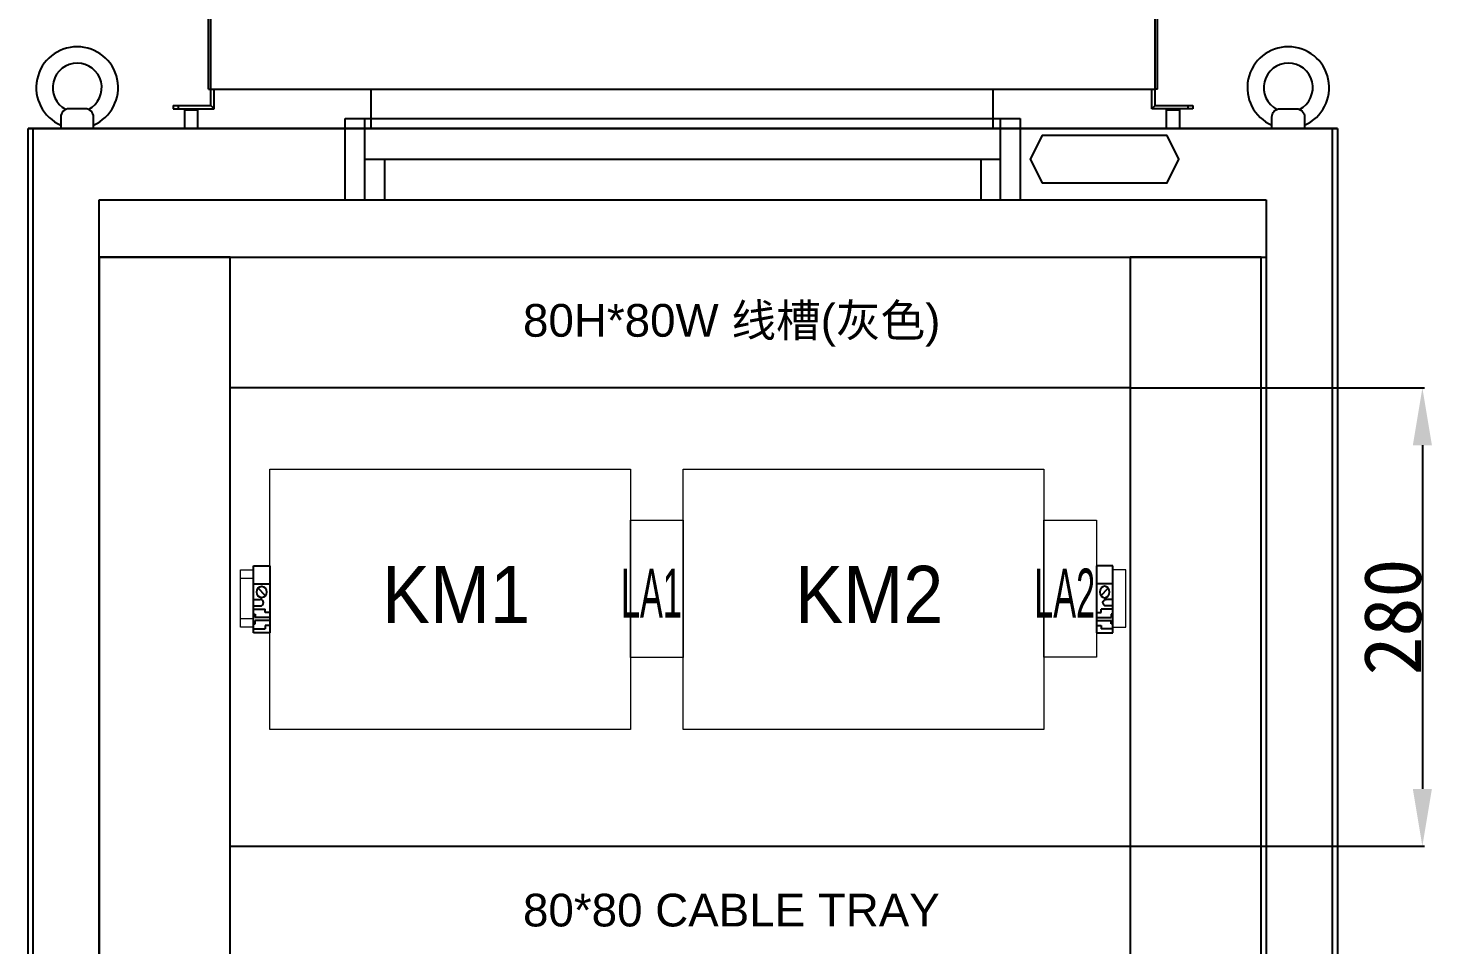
# Model space of a CAD drawing. Extents: x 79822 to 122366, y -56021 to -28815.
# Drawn here: x 87950 to 88808, y -39070 to -38510 of the extents above; entities that cross this region are included whole.
import ezdxf
from ezdxf.lldxf.tags import DXFTag

# ---------------------------------------------------------------- set-up
doc = ezdxf.new("R2010")
doc.units = 0
doc.header["$LTSCALE"] = 100
doc.header["$MEASUREMENT"] = 0
doc.layers.add('PANEL', color=7, linetype='Continuous')
doc.layers.add('细实线', color=7, linetype='Continuous', lineweight=20)
doc.styles.add('HZ', font='arial.ttf', dxfattribs={"width": 0.7})
doc.styles.get("Standard").update_dxf_attribs({"font": ''})
doc.styles.get('Standard').set_extended_font_data('SimSun')
tags = doc.linetypes.add('HIDDEN', pattern=[0.375, 0.25, -0.125]).pattern_tags.tags
tags[6:7] = [DXFTag(74, 4), DXFTag(75, 0), DXFTag(340, '0'), DXFTag(46, 1.0), DXFTag(50, 0.0), DXFTag(44, 0.0), DXFTag(45, 0.0)]
tags[4:5] = [DXFTag(74, 4), DXFTag(75, 0), DXFTag(340, '0'), DXFTag(46, 1.0), DXFTag(50, 0.0), DXFTag(44, 0.0), DXFTag(45, 0.0)]
doc.dimstyles.new('ISO-25', dxfattribs={"dimtxt": 35, "dimasz": 35, "dimexe": 1.25, "dimexo": 0.625, "dimtad": 1, "dimtoh": 1, "dimdec": 0, "dimtxsty": 'Standard', "dimcen": 2.5, "dimadec": 0, "dimazin": 0, "dimtfac": 1, "dimtdec": 0, "dimtmove": 0, "dimatfit": 3, "dimfxl": 0, "dimarcsym": 0})

# ---------------------------------------------------------------- blocks, each defined once
blk = doc.blocks.new('风帽正面')
at = {"linetype": 'Continuous'}
for p, q in [((60582.92, -62124.93), (60541.59, -62148.79)), ((60583.67, -62124.93), (60542.34, -62148.79)), ((60582.92, -62124.93), (60583.11, -62125.25)), ((60583.67, -62124.93), (61076.82, -62124.93)), ((60584.27, -62124.57), (61076.22, -62124.57)), ((61076.82, -62124.93), (61118.14, -62148.79)), ((61077.57, -62124.93), (61077.38, -62125.25)), ((61077.57, -62124.93), (61118.89, -62148.79)), ((60540.24, -62200.57), (60540.24, -62151.13)), ((60540.24, -62151.13), (60541.74, -62151.13)), ((60541.59, -62148.79), (60542.08, -62149.64)), ((60541.74, -62200.57), (60541.74, -62151.13)), ((60541.74, -62151.13), (61118.74, -62151.13)), ((60542.34, -62148.79), (61118.14, -62148.79)), ((61118.89, -62148.79), (61118.4, -62149.64)), ((61118.74, -62200.57), (61118.74, -62151.13)), ((61120.24, -62151.13), (61118.74, -62151.13)), ((61120.24, -62200.57), (61120.24, -62151.13)), ((60540.24, -62200.57), (60541.74, -62200.57)), ((60541.74, -62210.57), (60541.74, -62200.57)), ((60541.74, -62200.57), (61118.74, -62200.57)), ((60543.74, -62212.57), (60543.74, -62200.57)), ((60639.74, -62224.57), (60639.74, -62200.57)), ((61019.74, -62224.57), (61019.74, -62200.57)), ((61116.74, -62212.57), (61116.74, -62200.57)), ((61118.74, -62210.57), (61118.74, -62200.57)), ((61120.24, -62200.57), (61118.74, -62200.57)), ((60518.74, -62210.57), (60518.74, -62212.57)), ((60518.74, -62210.57), (60541.74, -62210.57)), ((60518.74, -62212.57), (60543.74, -62212.57)), ((60521.74, -62210.57), (60521.74, -62212.57)), ((60526.24, -62212.57), (60525.74, -62213.07)), ((60525.74, -62224.57), (60525.74, -62213.07)), ((60525.74, -62213.07), (60533.74, -62213.07)), ((60533.74, -62213.07), (60533.24, -62212.57)), ((60533.74, -62224.57), (60533.74, -62213.07)), ((60543.74, -62212.57), (60541.74, -62210.57)), ((61116.74, -62212.57), (61118.74, -62210.57)), ((61141.74, -62212.57), (61116.74, -62212.57)), ((61118.74, -62210.57), (61141.74, -62210.57)), ((61126.24, -62212.57), (61125.74, -62213.07)), ((61125.74, -62224.57), (61125.74, -62213.07)), ((61125.74, -62213.07), (61133.74, -62213.07)), ((61133.74, -62213.07), (61133.24, -62212.57)), ((61133.74, -62224.57), (61133.74, -62213.07)), ((61138.74, -62210.57), (61138.74, -62212.57)), ((61141.74, -62210.57), (61141.74, -62212.57))]:
    blk.add_line(p, q, dxfattribs=at)
for centre, radius, start, end in [((60584.27, -62127.27), 2.7, 90, 120), ((61076.22, -62127.27), 2.7, 60, 90), ((60542.94, -62151.13), 2.7, 120, 180), ((60693.62, -62183.27), 155.24, 167.87377, 168.04859), ((60588.07, -62160.59), 47.28, 167.31181, 167.88285), ((61072.42, -62160.59), 47.28, 12.11715, 12.68819), ((60966.87, -62183.27), 155.24, 11.95141, 12.12623), ((61117.54, -62151.13), 2.7, 0, 60)]:
    blk.add_arc(centre, radius, start, end, dxfattribs=at)
for points, start_tangent, end_tangent in [([(60583.67, -62124.93), (60583.77, -62124.82), (60584.07, -62124.61)], (0.647129, 0.762381), (0.925529, 0.378677)), ([(60584.07, -62124.61), (60584.27, -62124.57)], (0.925529, 0.378677), (1, 0)), ([(61076.42, -62124.61), (61076.22, -62124.57)], (-0.925529, 0.378677), (-1, 0)), ([(61076.82, -62124.93), (61076.72, -62124.82), (61076.42, -62124.61)], (-0.647129, 0.762381), (-0.925529, 0.378677)), ([(60542.14, -62149.39), (60542.09, -62149.58), (60541.94, -62150.2)], (-0.266985, -0.963701), (-0.2203, -0.975432)), ([(60542.34, -62148.79), (60542.29, -62148.92), (60542.14, -62149.39)], (-0.390683, -0.920525), (-0.266985, -0.963701)), ([(61118.14, -62148.79), (61118.19, -62148.92), (61118.34, -62149.39)], (0.390683, -0.920525), (0.266985, -0.963701)), ([(61118.34, -62149.39), (61118.39, -62149.58), (61118.54, -62150.2)], (0.266985, -0.963701), (0.2203, -0.975432))]:
    blk.add_spline(points, degree=3, dxfattribs=dict(at, start_tangent=start_tangent, end_tangent=end_tangent))
blk = doc.blocks.new('LAMP')
at = {"layer": 'PANEL', "color": 9}
for p, q in [((-206.22, 0), (206.22, 0)), ((-206.22, -50), (-206.22, 0)), ((-194.22, -50), (-194.22, 0)), ((194.22, -50), (194.22, 0)), ((206.22, 0), (206.22, -50)), ((-194.22, -25), (194.22, -25)), ((-182.22, -25), (-182.22, -50)), ((182.22, -25), (182.22, -50)), ((206.22, -50), (-206.22, -50))]:
    blk.add_line(p, q, dxfattribs=at)
blk = doc.blocks.new('堵头')
at = {"color": 53}
for p, q in [((0, -41), (0, 0)), ((0, 0), (10, 0)), ((10, 0), (10, -41)), ((0, -11), (10, -11)), ((7.28, -18.33), (2.72, -13.78)), ((0, -20.55), (4, -20.55)), ((0, -24.55), (4, -24.55)), ((0, -26.55), (7, -26.55)), ((0, -29.55), (1, -29.55)), ((1, -29.55), (1, -31.55)), ((10, -31.55), (1, -31.55)), ((10, -33.55), (1, -33.55)), ((1, -35.55), (1, -33.55)), ((7, -28.55), (7, -26.55)), ((10, -28.55), (7, -28.55)), ((0, -35.55), (1, -35.55)), ((0, -38.55), (7, -38.55)), ((10, -41), (0, -41)), ((10, -36.55), (7, -36.55)), ((7, -36.55), (7, -38.55))]:
    blk.add_line(p, q, dxfattribs=at)
blk.add_arc((4, -22.55), 2, 270, 90, dxfattribs=at)
blk.add_ellipse((5, -16.05), major_axis=(0, -3.5), ratio=0.857143, start_param=4.712389, end_param=10.995574, dxfattribs=at)
blk = doc.blocks.new('*D210')
at = {"color": 0, "lineweight": -2}
for p, q in [((88624.5, -38729.59), (88803.58, -38729.59)), ((88802.33, -38764.59), (88802.33, -38974.61)), ((88624.5, -39009.61), (88803.58, -39009.61))]:
    blk.add_line(p, q, dxfattribs=at)
at = {"color": 0}
for points in [[(88808.16, -38764.59), (88796.5, -38764.59), (88802.33, -38729.59)], [(88796.5, -38974.61), (88808.16, -38974.61), (88802.33, -39009.61)]]:
    blk.add_solid(points, dxfattribs=at)
at = {"layer": 'Defpoints', "color": 0}
for p in [(88623.88, -38729.59), (88623.88, -39009.61), (88802.33, -39009.61)]:
    blk.add_point(p, dxfattribs=at)
at = {"color": 0, "insert": (88784.2, -38869.6), "char_height": 35, "attachment_point": 5, "rotation": 90}
blk.add_mtext('280', dxfattribs=at)

msp = doc.modelspace()

# ---------------------------------------------------------------- linework, layer by layer
at = {"color": 7}
for p, q in [((87950.38, -40681.09), (87950.38, -38571.09)), ((87950.38, -38571.09), (88750.38, -38571.09)), ((87950.38, -40681.09), (87950.38, -38571.09)), ((88750.38, -38571.09), (88750.38, -40681.09)), ((88750.38, -38571.09), (88750.38, -40681.09)), ((87993.88, -40527.59), (87993.88, -38614.59)), ((88706.88, -38614.59), (88706.88, -38692.59)), ((88706.88, -38614.59), (88706.88, -38692.59)), ((88706.88, -38614.59), (88706.88, -38692.59)), ((88706.88, -38692.59), (88706.88, -40527.59)), ((87993.88, -38695.09), (87993.88, -40495.39))]:
    msp.add_line(p, q, dxfattribs=at)
at = {"color": 7, "linetype": 'HIDDEN'}
for p, q in [((87953.58, -40571.09), (87953.58, -38571.09)), ((87953.58, -40571.09), (87953.58, -38571.09)), ((88747.18, -38571.09), (88747.18, -40571.09)), ((88747.18, -38571.09), (88747.18, -40571.09))]:
    msp.add_line(p, q, dxfattribs=at)
msp.add_line((87993.88, -38649.59), (88706.88, -38649.59))
msp.add_line((87993.88, -38649.59), (88706.88, -38649.59))
msp.add_line((87993.88, -38649.59), (88706.88, -38649.59))
at = {"color": 7}
for points in [[(87990.38, -38571.09), (87990.38, -38564, 0.414214), (87985.38, -38559), (87975.38, -38559, 0.414214), (87970.38, -38564), (87970.38, -38571.09)], [(88710.38, -38571.09), (88710.38, -38564, -0.414214), (88715.38, -38559), (88725.38, -38559, -0.414214), (88730.38, -38564), (88730.38, -38571.09)]]:
    msp.add_lwpolyline(points, format="xyb", dxfattribs=at)
at = {"color": 3}
msp.add_lwpolyline([(88646.36, -38575.26), (88569.91, -38575.26), (88562.65, -38589.77), (88569.91, -38604.29), (88646.36, -38604.29), (88653.61, -38589.77), (88646.36, -38575.26)], dxfattribs=at)
at = {"color": 7}
msp.add_lwpolyline([(87993.88, -38614.59), (88706.88, -38614.59)], dxfattribs=at)
for points in [[(87993.88, -40450.09), (88073.88, -40450.09), (88073.88, -38649.59), (87993.88, -38649.59)], [(88073.88, -38649.59), (88623.88, -38649.59), (88623.88, -38729.59), (88073.88, -38729.59)], [(88623.88, -40450.09), (88703.88, -40450.09), (88703.88, -38649.59), (88623.88, -38649.59)]]:
    msp.add_lwpolyline(points, close=True)
at = {"color": 6, "lineweight": 0}
for points in [[(88080.13, -38840.75), (88088.16, -38840.75), (88088.16, -38875.75), (88080.13, -38875.75)], [(88080.13, -38845.75), (88088.16, -38845.75), (88088.16, -38870.75), (88080.13, -38870.75)], [(88621.19, -38840.75), (88613.16, -38840.75), (88613.16, -38875.75), (88621.19, -38875.75)]]:
    msp.add_lwpolyline(points, close=True, dxfattribs=at)
at = {"elevation": 63738.88}
msp.add_lwpolyline([(88073.88, -39009.61), (88623.88, -39009.61), (88623.88, -39089.61), (88073.88, -39089.61)], close=True, dxfattribs=at)
at = {"color": 7}
for centre, radius, start, end in [((87980.38, -38546.09), 25, 293.57818, 246.42182), ((88720.38, -38546.09), 25, 293.57818, 246.42182), ((87980.38, -38546.09), 15, 297.52914, 242.47086), ((88720.38, -38546.09), 15, 297.52914, 242.47086)]:
    msp.add_arc(centre, radius, start, end, dxfattribs=at)
at = {"layer": 'PANEL'}
msp.add_line((88750.38, -38571.09), (87950.38, -38571.09), dxfattribs=at)
at = {"layer": '细实线', "color": 0}
for points in [[(88098.16, -38779.19), (88318.56, -38779.19), (88318.56, -38938.33), (88098.16, -38938.33)], [(88350.66, -38779.19), (88571.06, -38779.19), (88571.06, -38938.33), (88350.66, -38938.33)], [(88318.56, -38810.5), (88350.66, -38810.5), (88350.66, -38894.27), (88318.56, -38894.27)], [(88571.06, -38810.38), (88603.16, -38810.38), (88603.16, -38894.15), (88571.06, -38894.15)]]:
    msp.add_lwpolyline(points, close=True, dxfattribs=at)

# ---------------------------------------------------------------- block references
at = {"lineweight": 20}
msp.add_blockref('风帽正面', (27520.33, 23653.48), dxfattribs=at)
at = {"color": 7}
msp.add_blockref('LAMP', (88350.38, -38564.89), dxfattribs=at)
at = {"lineweight": 0}
msp.add_blockref('堵头', (88088.16, -38838.26), dxfattribs=at)
at = {"lineweight": 0, "xscale": -1}
msp.add_blockref('堵头', (88613.16, -38838.26), dxfattribs=at)

# ---------------------------------------------------------------- texts
at = {"lineweight": 0, "style": 'HZ'}
for s, p in [('80H*80W 线槽(灰色)', (88252.79, -38698.3)), ('80*80 CABLE TRAY ', (88252.79, -39058.68))]:
    msp.add_text(s, height=20, dxfattribs=at).set_placement(p)
at = {"layer": '细实线', "color": 7, "linetype": 'ByBlock', "style": 'HZ', "width": 0.9}
for s, p in [('KM1', (88166.61, -38873.31)), ('KM2', (88419.11, -38873.31))]:
    msp.add_text(s, height=35, dxfattribs=at).set_placement(p)
at = {"layer": '细实线', "color": 7, "style": 'HZ', "width": 0.5}
for s, p in [('LA1', (88312.62, -38870.01)), ('LA2', (88565.12, -38870.01))]:
    msp.add_text(s, height=30, dxfattribs=at).set_placement(p)

# ---------------------------------------------------------------- dimensions: what is measured, and where the dimension line sits
at = {"color": 3}
dim = msp.add_linear_dim(base=(88802.33, -39009.61), p1=(88623.88, -38729.59), p2=(88623.88, -39009.61, 63738.88), angle=90, dimstyle='ISO-25', dxfattribs=at)
dim.commit()
dim.dimension.update_dxf_attribs({"geometry": '*D210', "text_midpoint": (88784.2, -38869.6)})

doc.saveas('drawing.dxf')
